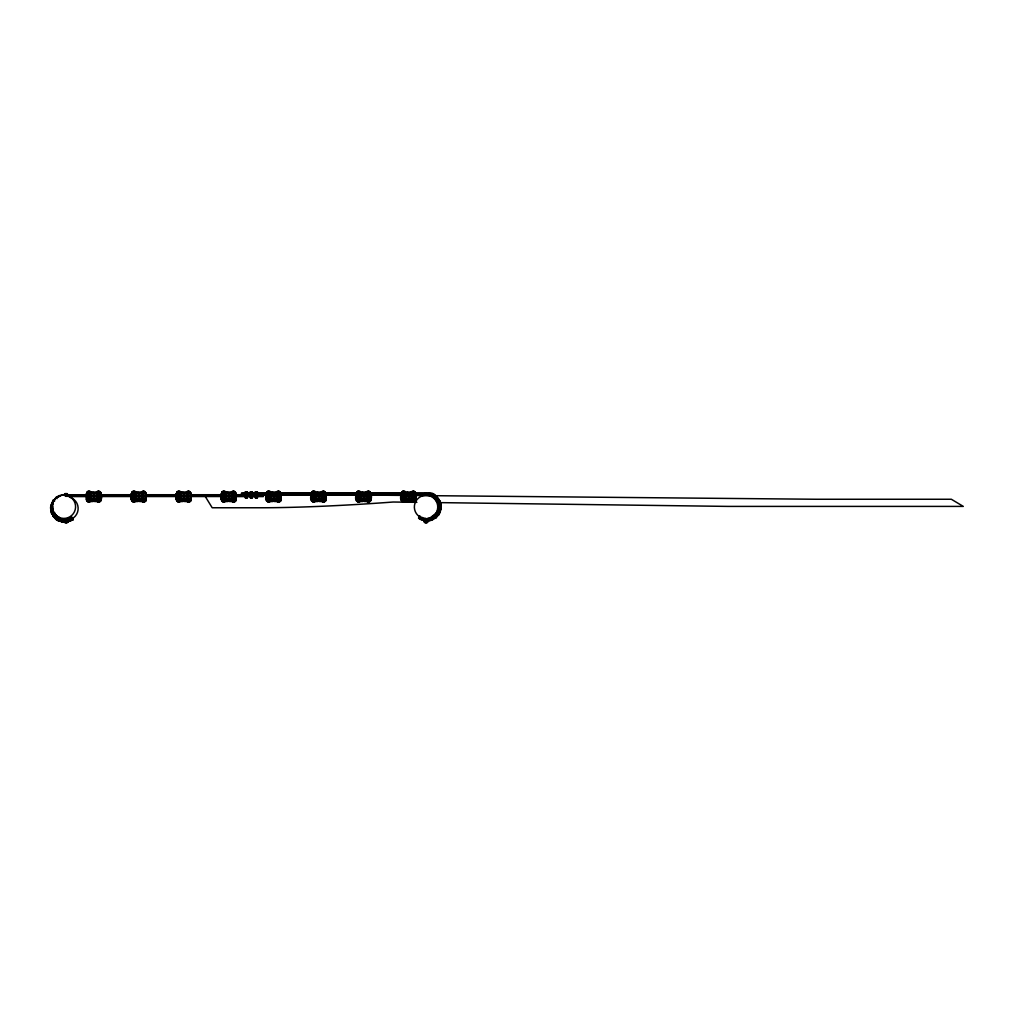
<?xml version="1.0" encoding="UTF-8"?>
<svg xmlns="http://www.w3.org/2000/svg" width="1014" height="1014" viewBox="0 0 1014 1014"><rect width="100%" height="100%" fill="white"/><g stroke="black" fill="none" stroke-linecap="round" stroke-linejoin="round"><path stroke-width="1.5" d="M440.963 504.782L441.128 508.648L439.594 508.483C439.125 504.934 441.242 503.907 438.745 501.613M434.6 496.214C442.383 499.116 439.607 517.039 439.696 505.035M440.076 508.458L439.949 504.693M440.646 508.534L440.482 504.795M440.811 508.622L440.672 504.706M86.076 496.302L65.504 496.302L65.479 494.946L86.076 494.731M439.721 508.153L439.252 512.146L437.44 515.277L435.843 513.477L431.077 517.127L431.749 519.624L435.792 517.419L435.488 516.836L435.83 517.824L432.699 519.624L432.091 518.243M435.792 517.508L428.263 520.562L431.749 519.536L431.596 518.648M431.749 519.624L431.685 518.623M432.534 518.648C432.75 521.64 421.786 522.172 425.094 518.141M432.699 519.624L432.623 518.623M425.234 493.134L425.221 494.908L425.297 493.134L429.302 493.336M426.172 493.134L361.212 492.969M59.978 518.243A11.699 11.699 0 0 0 62.716 519.574L62.5 521.348L69.446 520.562M425.627 520.258L425.779 519.675M51.068 506.316L52.741 506.506L53.527 512.463L57.177 517.229L55.998 519.434L59.129 521.247L56.049 518.94M57.139 519.206L57.063 518.648M418.681 517.85L419.821 515.758L418.529 518.103L424.676 520.461L424.866 519.536M422.331 519.079L418.731 517.698L419.074 517.077C416.779 519.713 425.246 520.309 425.677 520.017M425.627 520.423L425.817 519.536M62.538 521.627L59.243 520.131L59.129 521.247M62.614 521.285L62.627 522.134L62.5 521.373L66.037 521.475L65.758 519.523L71.056 517.368L71.969 518.953M63.59 521.488L63.514 521.817M415.081 494.68L428.998 494.68C428.022 490.484 438.796 495.073 434.74 497.304M62.665 521.88L67.178 522.172L73.236 519.599L72.755 518.686L69.484 520.676M419.39 516.633L424.866 518.851L428.009 518.851L428.187 518.154M428.263 520.562L428.377 519.764M429.214 519.675L429.176 520.372M56.949 518.255L56.011 519.434L53.59 516.24L55.035 515.087L57.088 518.078M54.68 515.987C51.714 517.913 55.707 514.998 56.34 518.484L56.036 519.029M51.663 513.68L51.27 506.328L53.603 499.889L50.7 506.645L52.17 503.198M50.763 506.556L51.841 502.919L53.298 503.502C48.317 514.402 62.931 524.91 72.007 517.368L72.919 518.953M438.378 507.963C438.01 513.49 433.447 518.103 428.009 518.851M440.025 508.344L439.189 512.133L439.696 508.521M438.34 515.099L435.792 517.786L438.238 514.63C446.68 495.288 433.941 528.839 440.672 508.153M424.651 520.562L424.828 519.675M59.116 520.448L62.576 521.031M51.841 513.198L53.818 516.532M60.181 520.131C61.753 516.887 54.35 516.405 54.464 512.463M63.565 522.172L59.129 521.006L59.801 518.737L57.177 517.229M86.342 493.919L87.483 492.107L87.483 501.524L89.067 501.524M132.441 501.524C128.068 496.163 135.331 482.943 132.441 501.524L134.038 501.524M177.412 501.524C173.039 496.163 180.302 482.943 177.412 501.524L179.009 501.524M222.383 501.524C218.01 496.163 225.273 482.943 222.383 501.524L223.98 501.524M267.354 501.524C271.575 477.962 260.56 502.957 268.938 501.524M312.325 501.524C316.545 477.962 305.518 502.957 313.909 501.524M357.296 501.524C361.516 477.962 350.489 502.957 358.88 501.524M402.266 501.524C406.475 477.962 395.46 502.957 403.851 501.524M100.196 501.524C104.543 496.163 97.407 483.032 100.196 501.524L98.612 501.524M143.582 501.524L145.547 501.398L146.295 499.725M188.541 501.524L190.404 501.474L191.266 499.725M233.512 501.524L235.375 501.474L236.237 499.725M266.847 493.793L266.226 495.263L267.303 495.263M278.482 501.524L280.447 501.398L281.208 499.725M311.805 493.793L311.184 495.263L312.274 495.263M323.453 501.524C327.75 502.614 325.735 495.795 326.178 493.919M370.009 501.524C374.356 496.163 367.22 483.032 370.009 501.524L368.424 501.524M401.747 493.793L401.126 495.263L402.216 495.263M413.395 501.524C417.667 502.652 415.689 495.745 416.12 493.919M422.103 517.343L421.152 519.624L421.545 518.712M422.103 519.624L422.42 518.864M432.002 495.719L432.712 494.033L429.163 493.45M62.614 522.172L59.294 520.626M60.067 520.702L60.244 520.727M439.189 501.575L437.807 502.171L433.853 497.025L428.009 494.908M415.791 493.45L428.212 493.45L435.627 496.138M101.337 498.394L100.462 500.117L98.612 500.181L98.612 492.107M146.295 498.394L145.433 500.117L143.582 500.181L143.582 492.107M191.266 498.394L190.505 500.054L188.541 500.181L188.439 491.131M236.237 498.394L235.476 500.054L233.512 500.181L233.41 491.131M281.208 498.394L280.447 500.054L278.482 500.181L278.381 491.131M326.178 498.394L325.304 500.117L323.453 500.181L323.352 491.131M371.149 498.394L370.275 500.117L368.424 500.181L368.424 492.107M416.12 498.394L415.246 500.117L413.395 500.181L413.395 492.107M176.956 493.679L176.284 495.263L177.361 495.263M419.581 517.939L420.024 517.051M419.745 517.634L419.517 518.015M89.067 492.969L87.103 493.083L86.342 494.464M134.038 492.969C132.733 491.587 129.957 495.035 132.39 494.464M143.582 499.344L145.547 499.23L146.295 497.849M145.674 499.065L146.193 498.051M223.98 492.969L222.015 493.083L221.255 494.464M267.354 492.969L266.226 494.464L267.303 494.464M312.325 492.981L311.184 494.464L312.274 494.464M356.269 494.274L357.296 492.981M402.266 492.969L401.126 494.464L402.216 494.464M51.22 506.607C48.849 505.378 54.034 521.855 50.827 510.017L51.346 509.814M101.337 497.849L100.462 499.294L98.612 499.344M177.361 494.464C174.915 495.047 177.703 491.587 179.009 492.969M176.284 494.464L177.412 492.981M191.266 497.849L190.505 499.23L188.541 499.344M236.237 497.849L235.476 499.23L233.512 499.344M281.208 497.849L280.447 499.23L278.482 499.344M326.178 497.849L325.304 499.294L323.453 499.344M371.149 497.849L370.275 499.294L368.424 499.344M416.12 497.849L415.246 499.294L413.395 499.344M51.777 502.995L53.59 499.877L52.69 502.272M52.779 502.919L54.541 499.877M436.033 513.616L437.579 510.942L439.252 512.146L438.53 510.942M431.584 519.117L434.6 517.343L439.049 511.588L437.186 515.099M437.021 514.706L438.682 511.563L439.886 512.032M438.821 513.616L440.19 512.146L439.658 511.664M438.01 514.922L440.076 511.829M419.631 517.85L420.341 516.633M434.854 495.909L433.789 497.304L431.064 495.719L431.761 494.033L428.263 493.121L428.047 494.68L433.929 497.113M58.128 517.229L57.228 518.42M440.9 504.693L440.19 501.55L435.792 495.833M56.974 519.219L57.278 518.547M433.853 497.025L434.765 495.833M432.585 494.338L435.741 495.795M53.59 499.877L54.68 500.992M57.038 498.635L56.087 497.405L53.869 500.232M53.704 500.244L56.277 497.659L60.244 496.074M53.818 500.282L56.34 497.76M434.562 517.064L436.945 514.428L434.879 517.824L437.959 514.706M437.313 514.706L434.588 517.279M435.792 517.786L438.302 514.909M55.985 515.087L54.807 516.012L53.096 513.046L54.249 512.552L55.795 515.226L60.663 518.965M433.789 497.304L436.02 499.534L437.186 498.635L434.6 496.049M433.029 496.049L437.148 499.382L438.276 498.318L440.139 501.575M437.237 498.292L436.033 499.205L437.807 502.171M63.616 495.06L59.116 495.643L56.062 497.405M56.949 497.468L60.092 495.719M68.775 518.953L71.17 517.571M72.121 517.571L66.734 519.764L62.729 519.523M67.114 520.841L72.045 519.105M71.981 518.978L69.408 520.461L69.725 521.234L73.021 519.181M72.805 518.788L67.152 521.88M69.725 521.234L72.932 518.978M73.135 519.396L66.24 522.172M431.761 519.193L434.841 517.419C433.789 517.875 428.098 521.918 428.25 519.764M52.056 513.097L53.527 512.463L54.857 515.847M438.542 502.26L439.886 501.689M439.379 503.895C440.456 499.065 436.02 503.806 436.02 499.534M439.683 501.613L440.19 503.717M52.234 513.097L53.463 516.798M132.314 493.476L131.313 495.263L132.39 495.263M65.961 521.019L69.332 520.283M70.46 520.727L66.202 521.88L70.524 520.892M419.276 516.823C428.643 524.403 443.245 512.615 437.579 501.879M50.941 509.801L52.741 509.535M440.127 505.061L438.732 501.423M441.077 505.061L438.378 504.871M51.27 509.953L51.182 506.658M325.038 501.524L325.038 492.107L321.565 492.082L321.653 501.524L322.921 501.524M280.586 496.163L266.847 496.163M326.064 496.163L311.805 496.163M370.528 496.163L356.269 496.163M415.436 496.163L416.12 496.163L401.126 496.163L401.886 496.163M87.191 491.904L90.766 491.904M96.723 491.904L100.297 491.904M132.162 491.904L135.737 491.904M141.681 491.904L145.268 491.904M177.12 491.904L180.707 491.904M186.652 491.904L190.226 491.904M222.091 491.904L225.666 491.904M231.623 491.904L235.197 491.904M267.062 491.904L270.637 491.904M276.594 491.904L280.168 491.904M312.033 491.904L315.608 491.904M321.565 491.904L325.139 491.904M357.004 491.904L360.578 491.904M366.536 491.904L370.11 491.904M401.975 491.904L405.549 491.904M411.494 491.904L415.081 491.904M87.191 492.082L90.867 492.107L90.867 501.524L89.6 501.524M96.723 492.082L100.297 492.082M132.162 492.082L135.838 492.107L135.838 501.524L134.57 501.524M141.681 492.082L145.268 492.082L146.295 493.919M177.12 492.082L180.809 492.107L180.809 501.524L179.541 501.524M186.652 492.082L190.226 492.082L191.266 493.919M222.091 492.082L225.78 492.107L225.78 501.524L224.5 501.524M236.237 493.919L235.375 492.17L231.623 492.082L231.712 501.524L232.979 501.524M267.062 492.082L270.751 492.107L270.751 501.524L269.471 501.524M281.093 499.953L280.536 492.335L276.594 492.082L276.683 501.524L277.95 501.524M312.033 492.082L315.709 492.107L315.709 501.524L314.441 501.524M357.004 492.082L360.68 492.107L360.68 501.524L359.412 501.524M366.536 492.082L370.11 492.082M401.975 492.082L405.651 492.107L405.651 501.524L404.383 501.524M411.494 492.082L415.436 492.335L416.006 499.953M93.098 492.563L94.581 492.563M138.069 492.563L139.552 492.563M183.04 492.563L184.523 492.563M227.998 492.563L229.481 492.563M244.526 492.563L248.1 492.563M249.533 492.563L253.107 492.563M254.527 492.563L258.114 492.563M272.969 492.563L274.452 492.563M317.94 492.563L319.423 492.563M362.911 492.563L364.394 492.563M407.882 492.563L409.364 492.563M244.526 492.741L248.1 492.741M249.533 492.741L253.107 492.741M254.527 492.741L258.114 492.741M89.6 492.969L90.867 492.969M91.399 492.969L93.098 492.969M94.581 492.969L96.279 492.969M96.812 492.969L98.079 492.969M98.612 492.969C100.449 491.131 102.199 496.467 100.652 493.159M134.57 492.969L135.838 492.969M136.37 492.969L138.069 492.969M139.552 492.981L141.25 492.969M141.77 492.969L143.05 492.981M143.582 492.969C145.484 491.207 147.207 496.492 145.547 493.083M179.541 492.981L180.809 492.969M181.341 492.969L183.04 492.969M184.523 492.969L186.208 492.969M186.741 492.969L188.021 492.969M188.541 492.969C190.315 491.093 192.128 496.391 190.645 493.248M224.5 492.969L225.78 492.969M226.312 492.969L227.998 492.969M229.481 492.969L231.179 492.969M231.712 492.969L232.979 492.981M233.512 492.969C235.286 491.093 237.099 496.391 235.616 493.248M321.121 492.969L241.522 493.121L241.522 494.921L267.747 494.921M321.653 492.969L358.88 492.969M359.412 492.969L360.68 492.969M93.098 493.349L94.581 493.349M138.069 493.349L139.552 493.349M183.04 493.349L184.523 493.349M227.998 493.349L229.481 493.349M241.522 493.45L266.872 493.45M272.969 493.349L274.452 493.349M281.119 493.45L311.222 493.45M317.94 493.349L319.423 493.349M325.481 493.45L357.169 493.45M362.911 493.349L364.394 493.349M369.844 493.45L401.531 493.45M407.882 493.349L409.364 493.349M131.313 493.919L132.39 493.919M176.284 493.919L177.361 493.919M64.288 494.401L67.875 494.401M424.22 494.401L427.794 494.401M62.5 494.731L67.875 494.579M424.22 494.579L427.794 494.579M100.323 494.731L131.985 494.731M146.231 494.731L176.309 494.731M190.556 494.731L222.205 494.731M236.452 494.731L267.747 494.68M280.422 494.68L312.109 494.68M325.481 494.68L357.169 494.68M369.844 494.68L402.406 494.68M62.576 495.174L65.656 495.06M280.422 494.921L312.109 494.921M325.481 494.921L357.169 494.921M369.844 494.921L402.406 494.921M415.081 494.921L428.187 494.68L431.165 495.478M65.504 495.06L86.076 495.06M100.323 495.06L131.985 495.06M146.231 495.06L176.309 495.06M190.556 495.06L222.205 495.06M235.78 495.06L365.978 495.06L816.371 499.256L951.347 499.256L963.3 506.404L728.141 506.404L438.999 502.614M86.342 496.163L236.237 496.163M236.452 496.302L263.361 496.302M68.66 496.53L86.076 496.53M100.323 496.53L131.985 496.53M146.231 496.53L176.309 496.53M190.556 496.53L222.205 496.53M236.452 496.53L263.361 496.53L263.361 494.731M132.39 497.849C129.957 497.278 132.733 500.726 134.038 499.344M177.361 497.861C174.915 497.278 177.703 500.726 179.009 499.344M245.692 497.95L246.934 497.95M250.699 497.95L251.941 497.95M255.693 497.95L256.948 497.95M267.303 497.861C264.857 497.278 267.645 500.726 268.938 499.344M312.274 497.861C309.828 497.278 312.616 500.726 313.909 499.344M357.245 497.849C354.799 497.278 357.587 500.726 358.88 499.344M402.216 497.849C399.769 497.278 402.545 500.726 403.851 499.344M87.432 498.394C85.024 497.76 87.559 501.651 89.067 500.181L88.979 491.131M132.39 498.394C129.995 497.76 132.53 501.651 134.038 500.181L133.949 491.131M177.361 498.394C174.966 497.76 177.501 501.651 179.009 500.181L178.908 491.131M222.332 498.394C219.924 497.76 222.472 501.651 223.98 500.181L223.879 491.131M267.303 498.394C264.895 497.76 267.442 501.651 268.938 500.181L268.849 491.131M312.274 498.394C309.866 497.76 312.413 501.651 313.909 500.181L313.909 492.107M357.245 498.394C354.837 497.76 357.372 501.651 358.88 500.181L358.88 492.107M402.216 498.394C399.808 497.76 402.343 501.651 403.851 500.181L403.851 492.107M93.098 498.977L94.581 498.977M138.069 498.977L139.552 498.977M183.04 498.977L184.523 498.977M227.998 498.977L229.481 498.977M272.969 498.977L274.452 498.977M317.94 498.977L319.423 498.977M362.911 498.977L364.394 498.977M407.882 498.977L409.364 498.977M89.067 499.344L87.217 499.294L86.342 497.849M89.6 499.344L90.867 499.344M91.399 499.344L93.098 499.344M94.581 499.344L96.279 499.344M96.812 499.344L98.079 499.344M134.57 499.344L135.838 499.344M136.37 499.344L138.069 499.344M139.552 499.344L141.25 499.344M141.77 499.344L143.05 499.344M179.541 499.344L180.809 499.344M181.341 499.344L183.04 499.344M184.523 499.344L186.208 499.344M186.741 499.344L188.021 499.344M223.98 499.344L222.015 499.23L221.255 497.849M224.5 499.344L225.78 499.344M226.312 499.344L227.998 499.344M229.481 499.344L231.179 499.344M231.712 499.344L232.979 499.344M269.471 499.344L270.751 499.344M271.27 499.344L272.969 499.344M274.452 499.344L276.15 499.344M276.683 499.344L277.95 499.344M314.441 499.344L315.709 499.344M316.241 499.344L317.94 499.344M319.423 499.344L321.121 499.344M321.653 499.344L322.921 499.344M359.412 499.344L360.68 499.344M361.212 499.344L362.911 499.344M364.394 499.344L366.092 499.344M366.624 499.344L367.892 499.344M404.383 499.344L405.651 499.344M406.183 499.344L407.882 499.344M409.364 499.344L411.063 499.344M411.595 499.344L412.863 499.344M93.098 499.737L94.581 499.737M131.313 499.725L132.39 499.725M138.069 499.737L139.552 499.737M176.284 499.725L177.361 499.725M183.04 499.737L184.523 499.737M227.998 499.737L229.481 499.737M266.226 493.919L266.226 499.725L267.303 499.725M272.969 499.737L274.452 499.737M312.274 499.725L311.298 499.953M317.94 499.737L319.423 499.737M357.245 499.725L356.269 499.953M362.911 499.737L364.394 499.737M402.216 499.725L401.24 499.953M407.882 499.737L409.364 499.737M90.867 500.181L89.6 500.181L89.6 492.107M91.399 500.181L93.098 500.181M94.581 500.181L96.279 500.181M96.812 500.181L98.079 500.181L98.079 492.107M134.57 500.181L135.838 500.181M136.37 500.181L138.069 500.181M139.552 500.181L141.25 500.181M141.77 500.181L143.05 500.181L143.05 492.107M180.809 500.181L179.541 500.181L179.541 492.107M181.341 500.181L183.04 500.181M184.523 500.181L186.208 500.181M186.741 500.181L188.021 500.181M225.78 500.181L224.5 500.181L224.5 492.107M226.312 500.181L227.998 500.181M229.481 500.181L231.179 500.181M231.712 500.181L232.979 500.181L232.979 492.107M269.471 500.181L270.751 500.181M271.27 500.181L272.969 500.181M274.452 500.181L276.15 500.181M276.683 500.181L277.95 500.181L277.95 492.107M315.709 500.181L314.441 500.181L314.441 492.107M316.241 500.181L317.94 500.181M319.423 500.181L321.121 500.181M321.653 500.181L322.921 500.181M360.68 500.181L359.412 500.181L359.412 492.107M361.212 500.181L362.911 500.181M364.394 500.181L366.092 500.181M366.624 500.181L367.892 500.181L367.892 492.107M404.383 500.181L405.651 500.181M406.183 500.181L407.882 500.181M409.364 500.181L411.063 500.181M411.595 500.181L412.863 500.181L412.863 492.107M87.305 500.409L90.892 500.409M96.596 500.409L100.171 500.409M132.276 500.409L135.851 500.409M141.567 500.409L145.141 500.409M177.247 500.409L180.822 500.409M186.525 500.409L190.112 500.409M222.218 500.409L225.792 500.409M231.496 500.409L235.071 500.409M267.189 500.409L270.763 500.409M276.467 500.409L280.041 500.409M312.16 500.409L315.734 500.409M321.438 500.409L325.012 500.409M357.131 500.409L360.705 500.409M366.409 500.409L369.983 500.409M402.089 500.409L405.676 500.409M411.38 500.409L414.954 500.409M87.305 500.586L90.892 500.586M96.596 500.586L100.171 500.586M132.276 500.586L135.851 500.586M141.567 500.586L145.141 500.586M177.247 500.586L180.822 500.586M186.525 500.586L190.112 500.586M222.218 500.586L225.792 500.586M231.496 500.586L235.071 500.586M267.189 500.586L270.763 500.586M276.467 500.586L280.041 500.586M312.16 500.586L315.734 500.586M321.438 500.586L325.012 500.586M357.131 500.586L360.705 500.586M366.409 500.586L369.983 500.586M402.089 500.586L405.676 500.586M411.38 500.586L414.954 500.586M93.098 501.081L94.581 501.081M138.069 501.081L139.552 501.081M183.04 501.081L184.523 501.081M227.998 501.081L229.481 501.081M272.969 501.081L274.452 501.081M317.94 501.081L319.423 501.081M362.911 501.081L364.394 501.081M407.882 501.081L409.364 501.081M98.079 501.524L96.812 501.524L96.812 492.107M143.05 501.524L141.77 501.524L141.77 492.107M367.892 501.524L366.624 501.524L366.624 492.107M412.863 501.524L411.595 501.524L411.595 492.107M88.357 501.955L89.6 501.955M97.889 501.955L99.131 501.955M133.328 501.955L134.57 501.955M142.847 501.955L144.089 501.955M178.287 501.955L179.529 501.955M187.818 501.955L189.06 501.955M223.257 501.955L224.5 501.955M232.789 501.955L234.031 501.955M268.228 501.955L269.471 501.955M277.76 501.955L279.002 501.955M313.199 501.955L314.441 501.955M322.731 501.955L323.973 501.955M358.17 501.955L359.412 501.955M367.702 501.955L368.944 501.955M403.141 501.955L404.383 501.955M412.673 501.955L413.915 501.955M424.765 519.903L429.328 519.764M424.727 520.017L429.29 519.979M424.676 520.258L429.264 520.207M424.676 520.461L429.226 520.436L429.252 519.447M62.538 521.019L66.011 521.348M62.551 521.728L68.077 521.64M424.017 521.64L428.009 521.64M62.589 521.931L68.077 521.83M424.017 521.83L428.009 521.83M416.881 502.336L393.178 502.019A186.766 14.297 -4.2 0 1 261.282 507.761L212.192 507.761L205.183 496.328M414.979 492.969L416.006 494.274M370.009 492.981L371.035 494.274M325.038 492.981L326.064 494.274M280.079 492.969L281.093 494.274M415.119 492.12L414.979 501.524M325.038 492.107L326.064 493.691L326.064 499.953M190.277 492.12L190.138 501.524M145.306 492.12L145.167 501.524M87.483 501.524L86.342 499.725M439.861 508.622L438.416 508.458L437.604 502.26M51.346 506.404L50.7 510.27M428.998 494.68L432.091 495.504M421.38 519.079L425.69 520.207M421.304 519.282L425.665 520.321M59.116 520.562L63.603 521.982L59.116 520.702M438.948 512.032L437.579 510.942M431.622 494.363L434.676 496.138M419.644 517.786L422.217 519.345M418.807 517.558L422.141 519.523M56.277 518.42L59.294 520.296M59.294 520.486L53.881 516.253M56.074 518.712L60.08 521.247M56.024 519.219L59.129 521.145M437.148 514.364L438.124 515.099M435.551 496.049L438.124 498.635M53.59 516.24L56.315 518.674L56.011 519.345L53.514 516.595M53.565 516.341L56.201 519.206M145.547 493.59L146.295 495.263M434.879 516.646L435.627 517.584M434.676 517.584L433.853 515.809M434.816 517.191L434.854 517.609M71.056 517.368L72.349 519.713L71.804 518.686M437.021 498.457L438.948 501.689M71.855 518.788L72.298 519.624M51.815 513.274L53.704 516.709M72.007 517.368L73.287 519.713L72.755 518.686M416.12 495.263L415.499 493.793M371.149 495.263L370.528 493.793M281.208 495.263L280.586 493.793M236.237 495.263L235.616 493.793M101.337 495.263L100.716 493.793M70.448 520.689L70.397 520.588M69.066 519.65L68.686 518.737L69.687 521.133M432.534 518.534L432.699 519.396M431.596 518.534L431.761 519.295M67.178 522.172L67.089 522.869L65.073 522.869L65.073 521.83M440.811 505.099L439.987 501.309L440.355 503.933M51.245 510.004L52.082 513.515M437.288 514.63L437.44 515.277M428.047 519.079L428.212 520.271M428.301 519.447L428.326 520.119M60.764 519.65L60.751 518.737L63.679 519.523L59.801 518.737L59.826 519.65M427.021 521.83L427.021 522.869L425.005 522.869L425.005 521.83M426.007 521.83L426.007 522.869M415.499 492.449L415.499 501.195M414.447 500.586L414.447 501.638L412.128 501.638L412.128 500.586M414.295 491.929L414.295 491.131L412.28 491.131L412.28 491.929M413.864 500.586L413.864 501.638M413.294 491.131L413.294 491.929M412.711 500.586L412.711 501.638M404.916 500.586L404.916 501.638L402.596 501.638L402.596 500.586M404.763 491.929L404.763 491.131L402.748 491.131L402.748 491.929M404.383 492.107L404.345 501.638M403.762 491.131L403.762 491.929M403.179 500.586L403.179 501.638M401.747 492.449L401.747 501.195M371.035 493.691L371.035 499.953M370.528 492.449L370.528 501.195M369.476 500.586L369.476 501.638L367.157 501.638L367.157 500.586M369.324 491.929L369.324 491.131L367.309 491.131L367.309 491.929M368.906 500.586L368.906 501.638M368.323 491.131L368.323 491.929M367.74 500.586L367.74 501.638M359.945 500.586L359.945 501.638L357.625 501.638L357.625 500.586M359.793 491.929L359.793 491.131L357.777 491.131L357.777 491.929M359.374 500.586L359.374 501.638M358.791 491.131L358.791 491.929M358.208 500.586L358.208 501.638M356.776 492.449L356.776 501.195M325.557 492.449L325.557 501.195M324.518 500.586L324.518 501.638L322.186 501.638L322.186 500.586M324.353 491.929L324.353 491.131L322.338 491.131L322.338 491.929M323.935 500.586L323.935 501.638M322.921 492.107L322.769 501.638M314.986 500.586L314.986 501.638L312.654 501.638L312.654 500.586M314.822 491.929L314.822 491.131L312.819 491.131L312.819 491.929M314.403 500.586L314.403 501.638M313.82 491.131L313.82 491.929M313.237 500.586L313.237 501.638M311.805 492.449L311.805 501.195M280.586 492.449L280.586 501.195M280.079 492.107L280.079 501.524M279.547 500.586L279.547 501.638L277.215 501.638L277.215 500.586M279.382 491.929L279.382 491.131L277.38 491.131L277.38 491.929M278.964 500.586L278.964 501.638M277.798 500.586L277.798 501.638M270.016 500.586L270.016 501.638L267.683 501.638L267.683 500.586M269.863 491.929L269.863 491.131L267.848 491.131L267.848 491.929M269.471 492.107L269.432 501.638M268.266 500.586L268.266 501.638M266.847 492.449L266.847 501.195M257.48 496.721L257.48 497.773L255.16 497.773L255.16 496.721M257.328 492.589L257.328 491.79L255.313 491.79L255.313 492.589M256.897 496.721L256.897 497.773M256.327 491.79L256.327 492.589M255.743 496.721L255.743 497.773M252.486 496.721L252.486 497.773L250.154 497.773L250.154 496.721M252.321 492.589L252.321 491.79L250.319 491.79L250.319 492.589M251.903 496.721L251.903 497.773M251.32 491.79L251.32 492.589M250.737 496.721L250.737 497.773M247.327 492.589L247.327 491.79L245.312 491.79L245.312 492.589M247.479 496.721L247.479 497.773L245.16 497.773L245.16 496.721M246.896 496.721L246.896 497.773M246.313 491.79L246.313 492.589M245.73 496.721L245.73 497.773M236.135 493.691L236.135 499.953M235.616 492.449L235.616 501.195M235.109 492.107L235.109 501.524M234.424 491.929L234.424 491.131L232.409 491.131L232.409 491.929M234.576 500.586L234.576 501.638L232.257 501.638L232.257 500.586M233.993 500.586L233.993 501.638M232.827 500.586L232.827 501.638M225.045 500.586L225.045 501.638L222.725 501.638L222.725 500.586M224.893 491.929L224.893 491.131L222.877 491.131L222.877 491.929M224.462 500.586L224.462 501.638M223.295 500.586L223.295 501.638M221.876 492.449L221.876 501.195M221.356 493.691L221.356 499.953M191.164 493.691L191.164 499.953M190.645 492.449L190.645 501.195M189.453 491.929L189.453 491.131L187.438 491.131L187.438 491.929M189.605 500.586L189.605 501.638L187.286 501.638L187.286 500.586M189.022 500.586L189.022 501.638M188.021 492.107L188.021 501.524L186.741 501.524L186.741 492.107M187.856 500.586L187.856 501.638M179.922 491.929L179.922 491.131L177.906 491.131L177.906 491.929M180.074 500.586L180.074 501.638L177.754 501.638L177.754 500.586M179.491 500.586L179.491 501.638M178.337 500.586L178.337 501.638M176.905 492.449L176.905 501.195M176.385 493.691L176.385 499.953M146.193 493.691L146.193 499.953M145.674 492.449L145.674 501.195M144.634 500.586L144.634 501.638L142.315 501.638L142.315 500.586M144.482 491.929L144.482 491.131L142.467 491.131L142.467 491.929M144.051 500.586L144.051 501.638M143.468 491.131L143.468 491.929M142.898 500.586L142.898 501.638M134.951 491.929L134.951 491.131L132.935 491.131L132.935 491.929M135.103 500.586L135.103 501.638L132.783 501.638L132.783 500.586M134.57 492.107L134.52 501.638M133.366 500.586L133.366 501.638M131.934 492.449L131.934 501.195M131.427 493.691L131.427 499.953M101.223 493.691L101.223 499.953M100.716 492.449L100.716 501.195M99.664 500.586L99.664 501.638L97.344 501.638L97.344 500.586M99.511 491.929L99.511 491.131L97.496 491.131L97.496 491.929M99.08 500.586L99.08 501.638M98.51 491.131L98.51 491.929M97.927 500.586L97.927 501.638M90.132 500.586L90.132 501.638L87.812 501.638L87.812 500.586M89.98 491.929L89.98 491.131L87.965 491.131L87.965 491.929M89.562 500.586L89.562 501.638M88.395 500.586L88.395 501.638M86.963 492.449L86.963 501.195M86.456 493.691L86.456 499.953M67.241 494.426L67.241 493.628L64.921 493.628L64.921 494.426M66.658 493.628L66.658 494.426M66.087 521.83L66.087 522.869M65.504 493.628L65.504 494.426M65.504 494.743L65.504 496.302M435.069 495.922A11.699 11.699 0 0 1 440.063 503.362M70.169 497.392A11.699 11.699 0 0 1 71.652 518.965M93.098 492.107L91.399 492.107L91.399 501.524L93.098 501.524L93.098 492.107M96.279 492.107L94.581 492.107L94.581 501.524L96.279 501.524L96.279 492.107M138.069 492.107L136.37 492.107L136.37 501.524L138.069 501.524L138.069 492.107M141.25 492.107L139.552 492.107L139.552 501.524L141.25 501.524L141.25 492.107M183.04 492.107L181.341 492.107L181.341 501.524L183.04 501.524L183.04 492.107M186.208 492.107L184.523 492.107L184.523 501.524L186.208 501.524L186.208 492.107M227.998 492.107L226.312 492.107L226.312 501.524L227.998 501.524L227.998 492.107M231.179 492.107L229.481 492.107L229.481 501.524L231.179 501.524L231.179 492.107M272.969 492.107L271.27 492.107L271.27 501.524L272.969 501.524L272.969 492.107M276.15 492.107L274.452 492.107L274.452 501.524L276.15 501.524L276.15 492.107M317.94 492.107L316.241 492.107L316.241 501.524L317.94 501.524L317.94 492.107M321.121 492.107L319.423 492.107L319.423 501.524L321.121 501.524L321.121 492.107M362.911 492.107L361.212 492.107L361.212 501.524L362.911 501.524L362.911 492.107M366.092 492.107L364.394 492.107L364.394 501.524L366.092 501.524L366.092 492.107M407.882 492.107L406.183 492.107L406.183 501.524L407.882 501.524L407.882 492.107M411.063 492.107L409.364 492.107L409.364 501.524L411.063 501.524L411.063 492.107M419.581 516.747A11.699 11.699 0 0 0 437.731 507.722A11.699 11.699 0 0 0 420.835 496.53A11.699 11.699 0 0 0 419.581 516.747M57.43 516.481A11.699 11.699 0 0 0 75.568 507.456A11.699 11.699 0 0 0 58.685 496.264A11.699 11.699 0 0 0 57.43 516.481"/></g></svg>
